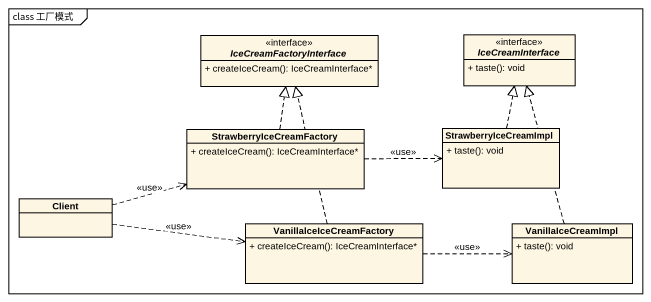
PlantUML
@startuml
mainframe class 工厂模式
hide circle
hide empty members
skinparam classAttributeIconSize 0
interface IceCreamFactoryInterface {
  + createIceCream(): IceCreamInterface*
}
interface IceCreamInterface {
  + taste(): void
}
class StrawberryIceCreamImpl {
  + taste(): void
}
class StrawberryIceCreamFactory {
  + createIceCream(): IceCreamInterface*
}
class Client
class VanillalceIceCreamFactory {
  + createIceCream(): IceCreamInterface*
}
class VanillaIceCreamImpl {
  + taste(): void
}
StrawberryIceCreamImpl .up.|> IceCreamInterface
StrawberryIceCreamFactory .up.|> IceCreamFactoryInterface
StrawberryIceCreamFactory .right.> StrawberryIceCreamImpl : <<use>>
Client .right.> StrawberryIceCreamFactory : <<use>>
Client .right.> VanillalceIceCreamFactory : <<use>>
VanillalceIceCreamFactory .up.|> IceCreamFactoryInterface
VanillalceIceCreamFactory .right.> VanillaIceCreamImpl : <<use>>
VanillaIceCreamImpl .up.|> IceCreamInterface
@enduml
